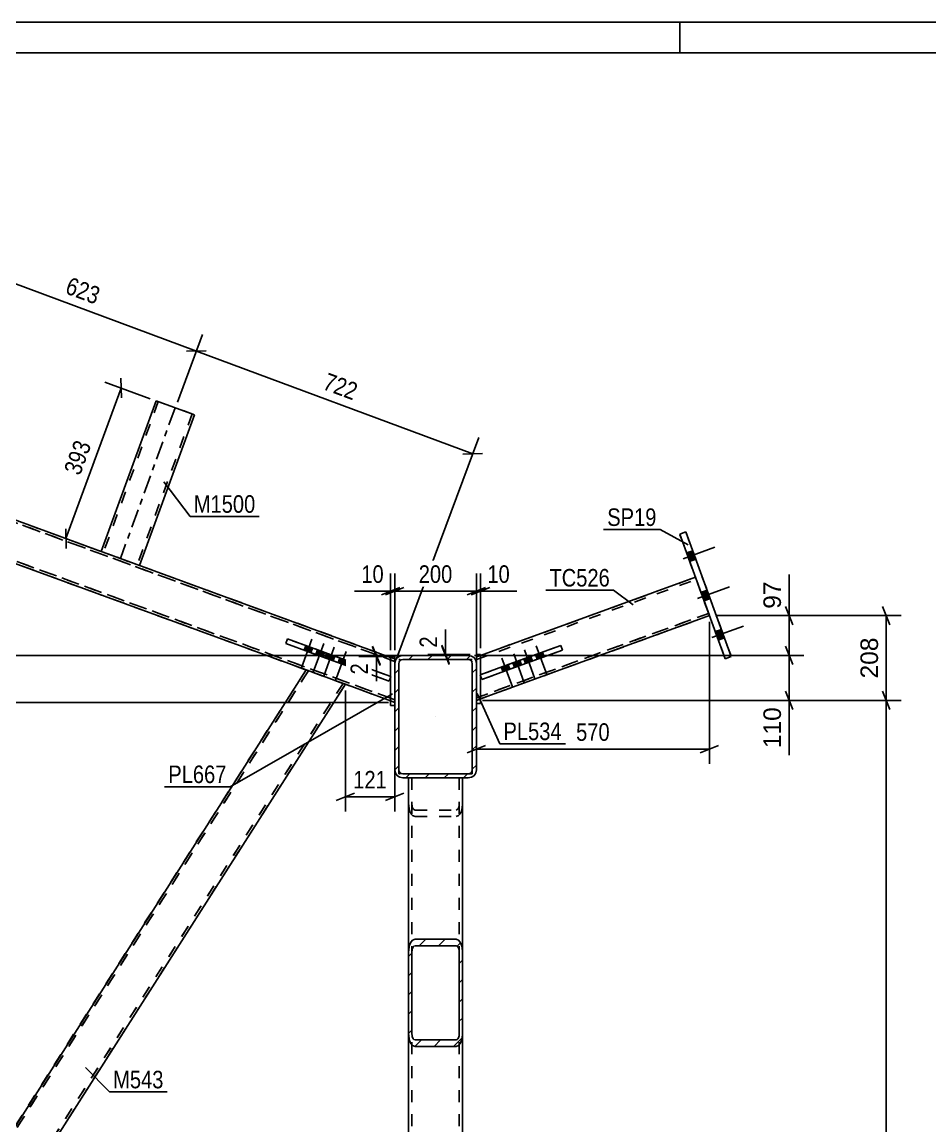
# Model space of a CAD drawing. Header units: millimetres. Extents: x -282 to 907, y -340 to 501.
# Drawn here: x 589.9 to 738.1, y 320.9 to 501.1 of the extents above; entities that cross this region are included whole.
import ezdxf

# ---------------------------------------------------------------- set-up
doc = ezdxf.new("R2010")
doc.units = ezdxf.units.MM
doc.linetypes.add('DXK_LINE_DOT2', pattern=[3.9198, 1.9599, -1.9599])
doc.linetypes.add('DXK_LINE_DOT3', pattern=[5.9187, 2.979, -0.9799, 0.9799, -0.9799])
doc.styles.add('Arial', font='ARIAL.TTF', dxfattribs={"height": 0.2})
doc.styles.add('Arial Narrow', font='ARIALN.TTF', dxfattribs={"height": 0.2})

# ---------------------------------------------------------------- blocks, each defined once
blk = doc.blocks.new('Unknown-284934793-1132')
at = {"color": 5, "linetype": 'Continuous'}
for p, q in [((907.31, 501.09), (-281.69, 501.09)), ((697.31, 496.09), (697.31, 501.09)), ((902.31, 496.09), (-276.69, 496.09))]:
    blk.add_line(p, q, dxfattribs=at)
blk = doc.blocks.new('Part-284934793-53654 - 53557')
at = {"color": 2, "linetype": 'Continuous'}
for p, q in [((650.76, 397.54), (650.09, 397.54)), ((650.09, 397.54), (650.09, 389.54)), ((650.76, 397.54), (650.76, 396.36)), ((650.09, 389.54), (650.76, 389.54))]:
    blk.add_line(p, q, dxfattribs=at)
at = {"color": 7, "linetype": 'DXK_LINE_DOT2'}
for p, q in [((650.76, 397.54), (650.09, 397.54)), ((650.76, 396.36), (650.76, 389.54)), ((650.09, 389.54), (650.76, 389.54))]:
    blk.add_line(p, q, dxfattribs=at)
blk = doc.blocks.new('Part-284934793-53560 - 53557')
at = {"color": 2, "linetype": 'Continuous'}
for p, q in [((524.46, 443.36), (525.04, 443.15)), ((528.18, 442), (533.86, 439.92)), ((547.24, 435.02), (563.83, 428.95)), ((530.56, 434.03), (531.57, 433.66)), ((544.95, 428.76), (636.29, 395.33)), ((566.98, 427.8), (602.86, 414.67)), ((606.63, 413.28), (650.09, 397.38)), ((642.7, 392.98), (650.09, 390.28))]:
    blk.add_line(p, q, dxfattribs=at)
at = {"color": 7, "linetype": 'DXK_LINE_DOT2'}
for p, q in [((524.46, 443.36), (530.56, 434.03)), ((530.56, 434.03), (524.46, 443.36)), ((524.46, 443.36), (650.76, 397.13)), ((524.46, 443.36), (524.46, 443.36)), ((524.82, 442.8), (650.76, 396.71)), ((650.76, 396.71), (524.82, 442.8)), ((524.82, 442.8), (524.82, 442.8)), ((525.04, 443.15), (528.18, 442)), ((533.86, 439.92), (547.24, 435.02)), ((530.19, 434.59), (650.76, 390.46)), ((650.76, 390.46), (530.19, 434.59)), ((530.19, 434.59), (530.19, 434.59)), ((650.76, 390.03), (530.56, 434.03)), ((530.56, 434.03), (530.56, 434.03)), ((531.57, 433.66), (544.95, 428.76)), ((563.83, 428.95), (566.98, 427.8)), ((602.86, 414.67), (606.63, 413.28)), ((650.09, 397.38), (650.76, 397.13)), ((650.76, 397.13), (650.76, 390.03)), ((636.29, 395.33), (637.06, 395.05)), ((637.06, 395.05), (642.7, 392.98)), ((650.09, 390.28), (650.76, 390.03))]:
    blk.add_line(p, q, dxfattribs=at)
blk = doc.blocks.new('Part-284934793-53570 - 53557')
at = {"color": 7, "linetype": 'DXK_LINE_DOT2'}
for p, q in [((653.02, 377.69), (653.02, 335.98)), ((661.82, 377.69), (653.02, 377.69)), ((661.82, 377.69), (653.02, 377.69)), ((653.56, 377.69), (653.56, 185.02)), ((661.29, 377.69), (661.29, 185.02)), ((661.82, 377.69), (661.82, 335.98))]:
    blk.add_line(p, q, dxfattribs=at)
at = {"color": 2, "linetype": 'Continuous'}
for p, q in [((653.02, 335.98), (653.02, 226.74)), ((661.82, 335.98), (661.82, 226.74))]:
    blk.add_line(p, q, dxfattribs=at)
blk = doc.blocks.new('Part-284934793-53564 - 53557')
at = {"color": 2, "linetype": 'Continuous'}
for p, q in [((530.14, 228.81), (636.29, 395.33)), ((636.29, 395.33), (636.29, 395.33)), ((636.29, 395.33), (636.35, 395.31)), ((636.35, 395.31), (636.52, 395.25)), ((636.52, 395.25), (637.06, 395.05)), ((641.93, 393.26), (637.06, 395.05)), ((532.09, 219.47), (642.7, 392.98)), ((641.93, 393.26), (642.7, 392.98)), ((642.7, 392.98), (642.7, 392.98)), ((530.14, 228.81), (530.14, 227.32)), ((530.14, 228.81), (530.14, 228.81)), ((530.14, 227.32), (530.14, 220.56)), ((532.09, 219.47), (530.43, 220.11)), ((532.09, 219.47), (532.09, 219.47))]:
    blk.add_line(p, q, dxfattribs=at)
at = {"color": 7, "linetype": 'DXK_LINE_DOT2'}
for p, q in [((636.29, 395.33), (530.14, 228.81)), ((530.14, 228.06), (636.67, 395.19)), ((636.67, 395.19), (530.14, 228.06)), ((642.7, 392.98), (636.29, 395.33)), ((636.67, 395.19), (636.67, 395.19)), ((636.7, 395.18), (636.67, 395.19)), ((636.77, 395.15), (636.7, 395.18)), ((637.06, 395.05), (636.77, 395.15)), ((642.32, 393.12), (531.71, 219.62)), ((531.71, 219.62), (642.32, 393.12)), ((532.09, 219.47), (642.7, 392.98)), ((642.29, 393.13), (642.32, 393.12)), ((642.32, 393.12), (642.32, 393.12)), ((530.14, 228.06), (530.14, 228.06)), ((530.66, 220.97), (530.14, 220.56)), ((530.14, 220.56), (530.66, 220.97)), ((530.14, 220.56), (530.14, 220.56)), ((530.14, 220.56), (530.14, 220.56)), ((530.99, 220.56), (530.43, 220.11)), ((530.99, 220.56), (530.43, 220.11)), ((530.43, 220.11), (532.09, 219.47)), ((530.99, 220.56), (530.66, 220.97)), ((530.66, 220.97), (530.99, 220.56)), ((531.71, 219.62), (531.71, 219.62))]:
    blk.add_line(p, q, dxfattribs=at)
blk = doc.blocks.new('Part-284934793-53567 - 53557')
at = {"linetype": 'Continuous'}
h = blk.add_hatch(dxfattribs=at)
h.set_pattern_fill('', scale=0.7, style=0, pattern_type=0)
h.set_pattern_definition([(45, (650.7558, 379.0263), (-1.57154, 1.57154), [])])
h.paths.add_polyline_path([(650.76, 396.36), (650.76, 379.03), (650.86, 378.52), (651.15, 378.08), (651.58, 377.79), (652.09, 377.69), (662.76, 377.69), (663.27, 377.79), (663.7, 378.08), (663.99, 378.52), (664.09, 379.03), (664.09, 396.36), (663.99, 396.87), (663.7, 397.3), (663.27, 397.59), (662.76, 397.69), (652.09, 397.69), (651.58, 397.59), (651.15, 397.3), (650.86, 396.87)])
h.paths.add_polyline_path([(651.62, 396.83), (651.83, 396.98), (652.09, 397.03), (662.76, 397.03), (663.01, 396.98), (663.23, 396.83), (663.37, 396.61), (663.42, 396.36), (663.42, 379.03), (663.37, 378.77), (663.23, 378.55), (663.01, 378.41), (662.76, 378.36), (652.09, 378.36), (651.83, 378.41), (651.62, 378.55), (651.47, 378.77), (651.42, 379.03), (651.42, 396.36), (651.47, 396.61)])
at = {"color": 7, "linetype": 'DXK_LINE_DOT2'}
for p, q in [((650.76, 396.36), (650.86, 396.87)), ((651.47, 396.61), (651.42, 396.36)), ((651.58, 397.59), (652.09, 397.69)), ((652.09, 397.03), (651.83, 396.98)), ((652.09, 397.69), (662.76, 397.69)), ((652.09, 397.03), (662.76, 397.03)), ((662.76, 397.69), (663.27, 397.59)), ((663.01, 396.98), (662.76, 397.03)), ((663.42, 396.36), (663.37, 396.61)), ((663.99, 396.87), (664.09, 396.36)), ((650.76, 396.36), (650.76, 379.03)), ((651.42, 379.03), (651.42, 396.36)), ((663.42, 379.03), (663.42, 396.36)), ((664.09, 396.36), (664.09, 379.03)), ((650.86, 378.52), (650.76, 379.03)), ((651.42, 379.03), (651.47, 378.77)), ((663.37, 378.77), (663.42, 379.03)), ((664.09, 379.03), (663.99, 378.52)), ((652.09, 377.69), (651.58, 377.79)), ((651.83, 378.41), (652.09, 378.36)), ((652.09, 378.36), (662.76, 378.36)), ((662.76, 377.69), (652.09, 377.69)), ((662.76, 378.36), (663.01, 378.41)), ((663.27, 377.79), (662.76, 377.69))]:
    blk.add_line(p, q, dxfattribs=at)
at = {"color": 2, "linetype": 'Continuous'}
for p, q in [((650.86, 396.87), (650.76, 396.36)), ((651.42, 396.36), (651.47, 396.61)), ((652.09, 397.69), (651.58, 397.59)), ((651.83, 396.98), (652.09, 397.03)), ((652.09, 397.69), (652.09, 397.69)), ((652.09, 397.69), (662.76, 397.69)), ((652.09, 397.03), (652.09, 397.03)), ((652.09, 397.03), (662.76, 397.03)), ((662.76, 397.69), (662.76, 397.69)), ((663.27, 397.59), (662.76, 397.69)), ((662.76, 397.03), (662.76, 397.03)), ((662.76, 397.03), (663.01, 396.98)), ((663.37, 396.61), (663.42, 396.36)), ((664.09, 396.36), (663.99, 396.87)), ((650.76, 396.36), (650.76, 396.36)), ((650.76, 379.03), (650.76, 396.36)), ((651.42, 396.36), (651.42, 396.36)), ((651.42, 379.03), (651.42, 396.36)), ((663.42, 396.36), (663.42, 396.36)), ((663.42, 379.03), (663.42, 396.36)), ((664.09, 396.36), (664.09, 396.36)), ((664.09, 379.03), (664.09, 396.36)), ((650.76, 379.03), (650.76, 379.03)), ((650.76, 379.03), (650.86, 378.52)), ((651.42, 379.03), (651.42, 379.03)), ((651.47, 378.77), (651.42, 379.03)), ((663.42, 379.03), (663.37, 378.77)), ((663.42, 379.03), (663.42, 379.03)), ((663.99, 378.52), (664.09, 379.03)), ((664.09, 379.03), (664.09, 379.03)), ((651.58, 377.79), (652.09, 377.69)), ((652.09, 378.36), (651.83, 378.41)), ((652.09, 378.36), (652.09, 378.36)), ((652.09, 378.36), (662.76, 378.36)), ((652.09, 377.69), (652.09, 377.69)), ((652.09, 377.69), (662.76, 377.69)), ((663.01, 378.41), (662.76, 378.36)), ((662.76, 378.36), (662.76, 378.36)), ((662.76, 377.69), (663.27, 377.79)), ((662.76, 377.69), (662.76, 377.69))]:
    blk.add_line(p, q, dxfattribs=at)
at = {"color": 7, "linetype": 'DXK_LINE_DOT3'}
blk.add_line((657.42, 387.69), (657.42, 387.69), dxfattribs=at)
at = {"color": 7, "linetype": 'DXK_LINE_DOT2'}
for centre, radius, start, end in [((652.09, 396.36), 1.33, 112.5, 157.5), ((652.09, 396.36), 0.667, 112.5, 157.5), ((662.76, 396.36), 0.667, 22.5, 67.5), ((662.76, 396.36), 1.33, 22.5, 67.5), ((652.09, 379.03), 1.33, 202.5, 247.5), ((652.09, 379.03), 0.667, 202.5, 247.5), ((662.76, 379.03), 0.667, 292.5, 337.5), ((662.76, 379.03), 1.33, 292.5, 337.5)]:
    blk.add_arc(centre, radius, start, end, dxfattribs=at)
at = {"color": 2, "linetype": 'Continuous'}
for centre, radius, start, end in [((652.09, 396.36), 1.33, 112.5, 157.5), ((652.09, 396.36), 0.667, 112.5, 157.5), ((662.76, 396.36), 0.667, 22.5, 67.5), ((662.76, 396.36), 1.33, 22.5, 67.5), ((652.09, 379.03), 1.33, 202.5, 247.5), ((652.09, 379.03), 0.667, 202.5, 247.5), ((662.76, 379.03), 0.667, 292.5, 337.5), ((662.76, 379.03), 1.33, 292.5, 337.5)]:
    blk.add_arc(centre, radius, start, end, dxfattribs=at)
blk = doc.blocks.new('Part-284934793-53571 - 53557')
at = {"linetype": 'Continuous'}
h = blk.add_hatch(dxfattribs=at)
h.set_pattern_fill('', scale=0.7, style=0, pattern_type=0)
h.set_pattern_definition([(45, (653.0225, 335.979), (-1.57154, 1.57154), [])])
h.paths.add_polyline_path([(653.02, 349.24), (653.02, 335.98), (653.1, 335.17), (653.33, 334.48), (653.68, 334.02), (654.09, 333.86), (660.76, 333.86), (661.16, 334.02), (661.51, 334.48), (661.74, 335.17), (661.82, 335.98), (661.82, 349.24), (661.74, 350.05), (661.51, 350.74), (661.16, 351.2), (660.76, 351.36), (654.09, 351.36), (653.68, 351.2), (653.33, 350.74), (653.1, 350.05)])
h.paths.add_polyline_path([(653.71, 349.99), (653.89, 350.22), (654.09, 350.3), (660.76, 350.3), (660.96, 350.22), (661.13, 349.99), (661.25, 349.65), (661.29, 349.24), (661.29, 335.98), (661.25, 335.57), (661.13, 335.23), (660.96, 335), (660.76, 334.92), (654.09, 334.92), (653.89, 335), (653.71, 335.23), (653.6, 335.57), (653.56, 335.98), (653.56, 349.24), (653.6, 349.65)])
at = {"color": 2, "linetype": 'Continuous'}
for p, q in [((653.02, 377.69), (653.02, 349.24)), ((661.82, 377.69), (661.82, 349.24)), ((653.1, 350.05), (653.02, 349.24)), ((653.56, 349.24), (653.6, 349.65)), ((654.09, 351.36), (653.68, 351.2)), ((653.89, 350.22), (654.09, 350.3)), ((654.09, 351.36), (660.76, 351.36)), ((654.09, 350.3), (660.76, 350.3)), ((661.16, 351.2), (660.76, 351.36)), ((660.76, 350.3), (660.96, 350.22)), ((661.25, 349.65), (661.29, 349.24)), ((661.82, 349.24), (661.74, 350.05)), ((653.02, 335.98), (653.02, 349.24)), ((653.56, 335.98), (653.56, 349.24)), ((661.29, 335.98), (661.29, 349.24)), ((661.82, 335.98), (661.82, 349.24)), ((653.02, 335.98), (653.1, 335.17)), ((653.6, 335.57), (653.56, 335.98)), ((661.29, 335.98), (661.25, 335.57)), ((661.74, 335.17), (661.82, 335.98)), ((653.68, 334.02), (654.09, 333.86)), ((654.09, 334.92), (653.89, 335)), ((654.09, 334.92), (660.76, 334.92)), ((654.09, 333.86), (660.76, 333.86)), ((660.96, 335), (660.76, 334.92)), ((660.76, 333.86), (661.16, 334.02))]:
    blk.add_line(p, q, dxfattribs=at)
at = {"color": 7, "linetype": 'DXK_LINE_DOT2'}
for p, q in [((653.02, 377.69), (661.82, 377.69)), ((653.02, 377.69), (653.56, 377.69)), ((653.56, 377.69), (653.56, 335.98)), ((661.29, 377.69), (661.29, 335.98)), ((661.82, 377.69), (661.29, 377.69)), ((661.82, 377.69), (661.82, 377.69)), ((653.1, 372.68), (653.02, 373.5)), ((653.56, 373.5), (653.6, 373.09)), ((661.25, 373.09), (661.29, 373.5)), ((661.82, 373.5), (661.74, 372.68)), ((654.09, 371.37), (653.68, 371.54)), ((653.89, 372.52), (654.09, 372.43)), ((654.09, 372.43), (660.76, 372.43)), ((654.09, 371.37), (660.76, 371.37)), ((660.76, 372.43), (660.96, 372.52)), ((661.16, 371.54), (660.76, 371.37)), ((653.02, 349.24), (653.02, 335.98)), ((661.82, 349.24), (661.82, 335.98))]:
    blk.add_line(p, q, dxfattribs=at)
for centre, radius, start, end in [((654.6, 373.24), 1.02, 188.2995, 225.0769), ((660.24, 373.24), 1.02, 314.9231, 351.7005), ((655.12, 372.98), 2.04, 188.2995, 225.0769), ((659.73, 372.98), 2.04, 314.9231, 351.7005)]:
    blk.add_arc(centre, radius, start, end, dxfattribs=at)
at = {"color": 2, "linetype": 'Continuous'}
for centre, radius, start, end in [((655.12, 349.76), 2.04, 134.9226, 171.7003), ((654.6, 349.5), 1.02, 134.9226, 171.7003), ((660.24, 349.5), 1.02, 8.2997, 45.0774), ((659.73, 349.76), 2.04, 8.2997, 45.0774), ((654.6, 335.72), 1.02, 188.2997, 225.0774), ((660.24, 335.72), 1.02, 314.9226, 351.7003), ((655.12, 335.46), 2.04, 188.2997, 225.0774), ((659.73, 335.46), 2.04, 314.9226, 351.7003)]:
    blk.add_arc(centre, radius, start, end, dxfattribs=at)
blk = doc.blocks.new('Part-284934793-53589 - 53557')
at = {"color": 7, "linetype": 'DXK_LINE_DOT2'}
for p, q in [((664.09, 397.44), (699.84, 410.45)), ((664.09, 397.01), (699.97, 410.08)), ((664.09, 397.01), (699.97, 410.08)), ((699.84, 410.45), (702.12, 404.19)), ((702.12, 404.19), (699.84, 410.45)), ((699.84, 410.45), (699.84, 410.45)), ((699.97, 410.08), (699.97, 410.08)), ((664.09, 390.77), (701.98, 404.56)), ((701.98, 404.56), (664.09, 390.77)), ((664.09, 390.35), (702.12, 404.19)), ((701.98, 404.56), (701.98, 404.56)), ((702.12, 404.19), (702.12, 404.19)), ((664.76, 397.68), (664.09, 397.44)), ((664.09, 397.44), (664.09, 390.35)), ((664.76, 390.59), (664.09, 390.35))]:
    blk.add_line(p, q, dxfattribs=at)
at = {"color": 2, "linetype": 'Continuous'}
for p, q in [((699.84, 410.45), (664.76, 397.68)), ((702.12, 404.19), (664.76, 390.59))]:
    blk.add_line(p, q, dxfattribs=at)
blk = doc.blocks.new('Part-284934793-53591 - 53557')
at = {"color": 2, "linetype": 'Continuous'}
for p, q in [((698.27, 417.86), (697.27, 417.5)), ((697.27, 417.5), (704.68, 397.14)), ((697.27, 417.5), (697.27, 417.5)), ((705.68, 397.5), (698.27, 417.86)), ((698.27, 417.86), (698.27, 417.86)), ((704.68, 397.14), (705.68, 397.5)), ((704.68, 397.14), (704.68, 397.14)), ((705.68, 397.5), (705.68, 397.5))]:
    blk.add_line(p, q, dxfattribs=at)
at = {"color": 7, "linetype": 'DXK_LINE_DOT2'}
for p, q in [((697.27, 417.5), (698.27, 417.86)), ((704.68, 397.14), (697.27, 417.5)), ((698.27, 417.86), (705.68, 397.5)), ((705.68, 397.5), (704.68, 397.14))]:
    blk.add_line(p, q, dxfattribs=at)
blk = doc.blocks.new('Part-284934793-53658 - 53557')
at = {"color": 7, "linetype": 'DXK_LINE_DOT2'}
for p, q in [((651.42, 378.36), (651.42, 397.03)), ((663.42, 397.03), (651.42, 397.03)), ((663.42, 378.36), (663.42, 397.03)), ((663.42, 378.36), (651.42, 378.36))]:
    blk.add_line(p, q, dxfattribs=at)
blk = doc.blocks.new('Part-284934793-53614 - 53557')
at = {"color": 2, "linetype": 'Continuous'}
for p, q in [((664.09, 397.85), (664.09, 397.85)), ((664.09, 397.85), (664.09, 396.36)), ((664.76, 397.85), (664.09, 397.85)), ((664.76, 397.85), (664.76, 397.85)), ((664.76, 389.85), (664.76, 397.85)), ((664.76, 389.85), (664.09, 389.85)), ((664.76, 389.85), (664.76, 389.85))]:
    blk.add_line(p, q, dxfattribs=at)
at = {"color": 7, "linetype": 'DXK_LINE_DOT2'}
for p, q in [((664.09, 397.85), (664.76, 397.85)), ((664.09, 396.36), (664.09, 389.85)), ((664.09, 389.85), (664.76, 389.85))]:
    blk.add_line(p, q, dxfattribs=at)
blk = doc.blocks.new('Part-284934793-53620 - 53557')
at = {"color": 2, "linetype": 'Continuous'}
for p, q in [((602.86, 414.67), (611.81, 439.26)), ((611.81, 439.26), (611.81, 439.26)), ((611.81, 439.26), (618.07, 436.98)), ((618.07, 436.98), (609.12, 412.38)), ((618.07, 436.98), (618.07, 436.98)), ((602.86, 414.66), (603.61, 414.38)), ((603.61, 414.38), (609.12, 412.38))]:
    blk.add_line(p, q, dxfattribs=at)
at = {"color": 7, "linetype": 'DXK_LINE_DOT2'}
for p, q in [((612.18, 439.12), (603.23, 414.52)), ((618.07, 436.98), (611.81, 439.26)), ((611.81, 439.26), (611.81, 439.26)), ((612.18, 439.12), (612.18, 439.12)), ((617.7, 437.11), (608.74, 412.51)), ((617.67, 437.12), (617.7, 437.11)), ((617.7, 437.11), (617.7, 437.11)), ((618.07, 436.98), (618.07, 436.98)), ((602.86, 414.67), (602.86, 414.66)), ((602.86, 414.66), (602.86, 414.66)), ((602.86, 414.66), (609.12, 412.38)), ((602.86, 414.66), (602.86, 414.66)), ((603.23, 414.52), (603.26, 414.51)), ((603.26, 414.51), (603.32, 414.49)), ((603.32, 414.49), (603.34, 414.48)), ((603.34, 414.48), (603.46, 414.44))]:
    blk.add_line(p, q, dxfattribs=at)
at = {"color": 7, "linetype": 'DXK_LINE_DOT3'}
blk.add_line((614.94, 438.12), (605.99, 413.52), dxfattribs=at)
blk = doc.blocks.new('Part-284934793-53665 - 53557')
at = {"color": 2, "linetype": 'Continuous'}
for p, q in [((670.05, 396.47), (677.87, 399.32)), ((678.14, 398.57), (670.32, 395.72)), ((677.87, 399.32), (678.14, 398.57)), ((664.72, 394.53), (670.05, 396.47)), ((670.05, 396.47), (670.32, 395.72)), ((670.32, 395.72), (665, 393.78)), ((664.72, 394.53), (664.72, 394.53)), ((664.72, 394.53), (665, 393.78)), ((665, 393.78), (665, 393.78))]:
    blk.add_line(p, q, dxfattribs=at)
at = {"color": 7, "linetype": 'DXK_LINE_DOT2'}
for p, q in [((677.87, 399.32), (670.05, 396.47)), ((678.14, 398.57), (670.32, 395.72)), ((670.05, 396.47), (664.72, 394.53)), ((670.49, 395.78), (670.22, 396.53)), ((670.32, 395.72), (665, 393.78)), ((664.72, 394.53), (665, 393.78))]:
    blk.add_line(p, q, dxfattribs=at)
blk = doc.blocks.new('Part-284934793-53681 - 53557')
at = {"color": 2, "linetype": 'Continuous'}
for p, q in [((633.24, 400.4), (632.97, 399.65)), ((633.24, 400.4), (640.98, 397.57)), ((640.71, 396.82), (632.97, 399.65)), ((640.98, 397.57), (640.71, 396.82)), ((640.71, 396.82), (649.85, 393.48)), ((640.98, 397.57), (650.12, 394.23)), ((650.12, 394.23), (649.85, 393.48)), ((649.85, 393.48), (649.85, 393.48)), ((650.12, 394.23), (650.12, 394.23))]:
    blk.add_line(p, q, dxfattribs=at)
at = {"color": 7, "linetype": 'DXK_LINE_DOT2'}
for p, q in [((639.62, 398.07), (633.24, 400.4)), ((632.97, 399.65), (639.35, 397.32)), ((639.62, 398.07), (639.35, 397.32)), ((639.35, 397.32), (649.85, 393.48)), ((650.12, 394.23), (639.62, 398.07)), ((650.12, 394.23), (649.85, 393.48))]:
    blk.add_line(p, q, dxfattribs=at)
blk = doc.blocks.new('Bolt-284934793-53686 - 53557')
at = {"linetype": 'Continuous'}
for points in [[(698.39, 414.43), (698.89, 413.05), (699.89, 413.42), (699.39, 414.79)], [(698.39, 414.43), (698.89, 413.05), (699.89, 413.42), (699.39, 414.79)], [(698.39, 414.43), (698.89, 413.05), (699.89, 413.42), (699.39, 414.79)], [(700.74, 407.98), (701.24, 406.6), (702.24, 406.96), (701.74, 408.34)], [(700.74, 407.98), (701.24, 406.6), (702.24, 406.96), (701.74, 408.34)], [(703.06, 401.59), (703.56, 400.21), (704.57, 400.57), (704.07, 401.95)], [(703.06, 401.59), (703.56, 400.21), (704.57, 400.57), (704.07, 401.95)], [(703.06, 401.59), (703.56, 400.21), (704.57, 400.57), (704.07, 401.95)]]:
    blk.add_hatch(color=1, dxfattribs=at).paths.add_polyline_path(points)
at = {"color": 1, "linetype": 'Continuous'}
for p, q in [((697.83, 413.44), (703.02, 415.34)), ((697.83, 413.44), (703.02, 415.34)), ((697.83, 413.44), (703.02, 415.34)), ((698.39, 414.43), (699.39, 414.79)), ((698.39, 414.43), (699.39, 414.79)), ((698.39, 414.43), (699.39, 414.79)), ((698.89, 413.05), (699.89, 413.42)), ((698.89, 413.05), (699.89, 413.42)), ((698.89, 413.05), (699.89, 413.42)), ((700.17, 406.99), (705.37, 408.88)), ((700.17, 406.99), (705.37, 408.88)), ((700.74, 407.98), (701.74, 408.34)), ((700.74, 407.98), (701.74, 408.34)), ((701.24, 406.6), (702.24, 406.96)), ((701.24, 406.6), (702.24, 406.96)), ((702.5, 400.6), (707.7, 402.49)), ((702.5, 400.6), (707.7, 402.49)), ((702.5, 400.6), (707.7, 402.49)), ((703.06, 401.59), (704.07, 401.95)), ((703.06, 401.59), (704.07, 401.95)), ((703.06, 401.59), (704.07, 401.95)), ((703.56, 400.21), (704.57, 400.57)), ((703.56, 400.21), (704.57, 400.57)), ((703.56, 400.21), (704.57, 400.57))]:
    blk.add_line(p, q, dxfattribs=at)
blk = doc.blocks.new('Bolt-284934793-53694 - 53557')
at = {"linetype": 'Continuous'}
for points in [[(671.2, 396.89), (670.07, 396.48), (670.34, 395.73), (671.47, 396.14)], [(672.96, 397.53), (671.83, 397.12), (672.11, 396.37), (673.23, 396.78)], [(674.88, 398.23), (673.75, 397.82), (674.02, 397.07), (675.15, 397.48)], [(669.28, 396.19), (668.15, 395.78), (668.43, 395.03), (669.55, 395.44)]]:
    blk.add_hatch(color=1, dxfattribs=at).paths.add_polyline_path(points)
at = {"color": 1, "linetype": 'Continuous'}
for p, q in [((671.94, 398.58), (673.65, 393.88)), ((673.86, 399.28), (675.57, 394.58)), ((668.26, 397.24), (669.97, 392.54)), ((670.07, 396.48), (670.34, 395.73)), ((670.18, 397.94), (671.89, 393.24)), ((671.2, 396.89), (671.47, 396.14)), ((671.83, 397.12), (672.11, 396.37)), ((672.96, 397.53), (673.23, 396.78)), ((673.75, 397.82), (674.02, 397.07)), ((674.88, 398.23), (675.15, 397.48)), ((668.15, 395.78), (668.43, 395.03)), ((669.28, 396.19), (669.55, 395.44))]:
    blk.add_line(p, q, dxfattribs=at)
blk = doc.blocks.new('Bolt-284934793-53710 - 53557')
at = {"linetype": 'Continuous'}
for points in [[(637.36, 398.9), (636.23, 399.31), (635.96, 398.56), (637.09, 398.14)], [(639.3, 398.19), (638.17, 398.6), (637.89, 397.85), (639.02, 397.44)], [(641, 397.57), (639.88, 397.98), (639.6, 397.23), (640.73, 396.81)], [(642.94, 396.86), (641.81, 397.27), (641.54, 396.52), (642.66, 396.11)]]:
    blk.add_hatch(color=1, dxfattribs=at).paths.add_polyline_path(points)
at = {"color": 1, "linetype": 'Continuous'}
for p, q in [((637.25, 400.35), (635.54, 395.66)), ((636.23, 399.31), (635.96, 398.56)), ((637.36, 398.9), (637.09, 398.14)), ((639.19, 399.65), (637.47, 394.95)), ((638.17, 398.6), (637.89, 397.85)), ((640.9, 399.02), (639.18, 394.33)), ((642.83, 398.32), (641.12, 393.62)), ((639.3, 398.19), (639.02, 397.44)), ((639.88, 397.98), (639.6, 397.23)), ((641, 397.57), (640.73, 396.81)), ((641.81, 397.27), (641.54, 396.52)), ((642.94, 396.86), (642.66, 396.11))]:
    blk.add_line(p, q, dxfattribs=at)
blk = doc.blocks.new('StraightDimension-284934793-61465 - 53557')
at = {"color": 7, "linetype": 'Continuous'}
for p, q in [((575.7, 451.79), (580.45, 464.55)), ((581.07, 461.92), (577.84, 461.84)), ((579.45, 461.88), (618.39, 447.39)), ((615.29, 439.05), (619.39, 450.06)), ((616.78, 447.35), (620.01, 447.43))]:
    blk.add_line(p, q, dxfattribs=at)
at = {"color": 0}
blk.add_wipeout([(602.32, 454.17), (603.78, 458.11), (597.52, 460.44), (596.05, 456.5)], dxfattribs=at)
at = {"color": 3, "style": 'Arial Narrow'}
blk.add_text('623', height=2.863, rotation=-20.4145, dxfattribs=at).set_placement((596.82, 456.86))
blk = doc.blocks.new('StraightDimension-284934793-59490 - 53557')
at = {"color": 7, "linetype": 'Continuous'}
for p, q in [((516.9, 432.53), (515.7, 435.53)), ((529.56, 434.03), (513.45, 434.03)), ((516.3, 397.69), (516.3, 434.03)), ((515.7, 399.19), (516.9, 396.19)), ((653.69, 397.69), (513.45, 397.69))]:
    blk.add_line(p, q, dxfattribs=at)
at = {"color": 0}
blk.add_wipeout([(515.55, 419.8), (511.35, 419.8), (511.35, 411.93), (515.55, 411.93)], dxfattribs=at)
at = {"color": 3, "style": 'Arial'}
blk.add_text('545', height=2.865, rotation=90.0002, dxfattribs=at).set_placement((514.95, 412.53))
blk = doc.blocks.new('StraightDimension-284934793-61464 - 53557')
at = {"color": 7, "linetype": 'Continuous'}
for p, q in [((615.29, 439.05), (619.39, 450.06)), ((620.01, 447.43), (616.78, 447.35)), ((618.39, 447.39), (663.5, 430.6)), ((651.1, 397.3), (664.49, 433.27)), ((661.88, 430.56), (665.11, 430.64))]:
    blk.add_line(p, q, dxfattribs=at)
at = {"color": 0}
blk.add_wipeout([(644.34, 438.53), (645.8, 442.47), (639.54, 444.8), (638.08, 440.87)], dxfattribs=at)
at = {"color": 3, "style": 'Arial Narrow'}
blk.add_text('722', height=2.863, rotation=-20.4145, dxfattribs=at).set_placement((638.85, 441.22))
blk = doc.blocks.new('StraightDimension-284934793-59428 - 53557')
at = {"color": 7, "linetype": 'Continuous'}
for p, q in [((731.58, 402.69), (730.38, 405.69)), ((703.12, 404.19), (733.38, 404.19)), ((730.98, 390.35), (730.98, 404.19)), ((730.38, 391.85), (731.58, 388.85)), ((665.09, 390.35), (733.38, 390.35))]:
    blk.add_line(p, q, dxfattribs=at)
at = {"color": 0}
blk.add_wipeout([(730.23, 401.2), (726.03, 401.2), (726.03, 393.33), (730.23, 393.33)], dxfattribs=at)
at = {"color": 3, "style": 'Arial'}
blk.add_text('208', height=2.865, rotation=90.0002, dxfattribs=at).set_placement((729.63, 393.93))
blk = doc.blocks.new('StraightDimension-284934793-59429 - 53557')
at = {"color": 7, "linetype": 'Continuous'}
for p, q in [((731.58, 388.85), (730.38, 391.85)), ((665.09, 390.35), (733.38, 390.35)), ((730.98, 173.71), (730.98, 390.35))]:
    blk.add_line(p, q, dxfattribs=at)
blk = doc.blocks.new('StraightDimension-284934793-59469 - 53557')
at = {"color": 7, "linetype": 'Continuous'}
for p, q in [((714.54, 405.69), (715.74, 402.69)), ((703.12, 404.19), (717.54, 404.19)), ((715.14, 397.69), (715.14, 404.19)), ((715.74, 396.19), (714.54, 399.19)), ((663.76, 397.69), (717.54, 397.69))]:
    blk.add_line(p, q, dxfattribs=at)
at = {"color": 0}
blk.add_wipeout([(714.39, 410.36), (710.19, 410.36), (710.19, 404.71), (714.39, 404.71)], dxfattribs=at)
at = {"color": 7, "linetype": 'Continuous'}
blk.add_line((715.14, 404.19), (715.14, 410.88), dxfattribs=at)
blk.add_line((715.14, 404.19), (715.14, 410.88), dxfattribs=at)
at = {"color": 3, "style": 'Arial'}
blk.add_text('97', height=2.865, rotation=90.0002, dxfattribs=at).set_placement((713.79, 405.31))
blk = doc.blocks.new('StraightDimension-284934793-59470 - 53557')
at = {"color": 7, "linetype": 'Continuous'}
for p, q in [((714.54, 399.19), (715.74, 396.19)), ((663.76, 397.69), (717.54, 397.69)), ((715.14, 390.35), (715.14, 397.69)), ((715.74, 388.85), (714.54, 391.85)), ((665.09, 390.35), (717.54, 390.35))]:
    blk.add_line(p, q, dxfattribs=at)
at = {"color": 0}
blk.add_wipeout([(714.39, 389.82), (710.19, 389.82), (710.19, 381.95), (714.39, 381.95)], dxfattribs=at)
at = {"color": 7, "linetype": 'Continuous'}
blk.add_line((715.14, 390.35), (715.14, 381.42), dxfattribs=at)
blk.add_line((715.14, 390.35), (715.14, 381.42), dxfattribs=at)
at = {"color": 3, "style": 'Arial'}
blk.add_text('110', height=2.865, rotation=90.0002, dxfattribs=at).set_placement((713.79, 382.55))
blk = doc.blocks.new('StraightDimension-284934793-59491 - 53557')
at = {"color": 7, "linetype": 'Continuous'}
for p, q in [((515.7, 399.19), (516.9, 396.19)), ((653.69, 397.69), (513.45, 397.69)), ((516.3, 390.03), (516.3, 397.69)), ((516.9, 388.53), (515.7, 391.53)), ((649.76, 390.03), (513.45, 390.03))]:
    blk.add_line(p, q, dxfattribs=at)
at = {"color": 0}
blk.add_wipeout([(515.55, 389.51), (511.35, 389.51), (511.35, 381.64), (515.55, 381.64)], dxfattribs=at)
at = {"color": 7, "linetype": 'Continuous'}
blk.add_line((516.3, 390.03), (516.3, 381.11), dxfattribs=at)
blk.add_line((516.3, 390.03), (516.3, 381.11), dxfattribs=at)
at = {"color": 3, "style": 'Arial'}
blk.add_text('115', height=2.865, rotation=90.0002, dxfattribs=at).set_placement((514.95, 382.24))
blk = doc.blocks.new('StraightDimension-284934793-61826 - 53557')
at = {"color": 7, "linetype": 'Continuous'}
for p, q in [((664.09, 397.27), (664.09, 411.04)), ((664.76, 398.85), (664.76, 411.04)), ((662.59, 407.59), (665.59, 408.79)), ((666.26, 408.79), (663.26, 407.59)), ((664.09, 408.19), (664.76, 408.19))]:
    blk.add_line(p, q, dxfattribs=at)
at = {"color": 0}
blk.add_wipeout([(670.14, 408.94), (670.14, 413.14), (665.28, 413.14), (665.28, 408.94)], dxfattribs=at)
at = {"color": 7, "linetype": 'Continuous'}
blk.add_line((664.76, 408.19), (670.66, 408.19), dxfattribs=at)
blk.add_line((664.76, 408.19), (670.66, 408.19), dxfattribs=at)
at = {"color": 3, "style": 'Arial Narrow'}
blk.add_text('10', height=2.863, dxfattribs=at).set_placement((665.88, 409.54))
blk = doc.blocks.new('StraightDimension-284934793-61188 - 53557')
at = {"color": 7, "linetype": 'Continuous'}
for p, q in [((496, 432.53), (494.8, 435.53)), ((529.56, 434.03), (485.21, 434.03)), ((495.4, 390.03), (495.4, 434.03)), ((494.8, 391.53), (496, 388.53)), ((649.76, 390.03), (485.21, 390.03))]:
    blk.add_line(p, q, dxfattribs=at)
at = {"color": 0, "linetype": 'Continuous'}
blk.add_wipeout([(494.7, 434.63), (494.7, 438.83), (484.61, 438.83), (484.61, 434.63)], dxfattribs=at)
at = {"color": 0}
blk.add_wipeout([(494.65, 415.97), (490.45, 415.97), (490.45, 408.1), (494.65, 408.1)], dxfattribs=at)
at = {"color": 3, "linetype": 'Continuous', "style": 'Arial'}
blk.add_text('4035', height=2.865, dxfattribs=at).set_placement((485.21, 435.23))
at = {"color": 3, "style": 'Arial'}
blk.add_text('660', height=2.865, rotation=90.0002, dxfattribs=at).set_placement((494.05, 408.7))
blk = doc.blocks.new('StraightDimension-284934793-61189 - 53557')
at = {"color": 7, "linetype": 'Continuous'}
blk.add_line((649.76, 390.03), (485.21, 390.03), dxfattribs=at)
blk = doc.blocks.new('StraightDimension-284934793-61664 - 53557')
at = {"color": 7, "linetype": 'Continuous'}
for p, q in [((610.87, 439.6), (603.43, 442.32)), ((606.16, 439.73), (606.06, 442.96)), ((597.11, 416.77), (606.11, 441.34)), ((597.07, 418.38), (597.16, 415.15)), ((601.92, 415.01), (594.44, 417.75))]:
    blk.add_line(p, q, dxfattribs=at)
at = {"color": 0}
blk.add_wipeout([(602.06, 432.45), (598.11, 433.9), (595.81, 427.62), (599.76, 426.17)], dxfattribs=at)
at = {"color": 3, "style": 'Arial Narrow'}
blk.add_text('393', height=2.863, rotation=69.8951, dxfattribs=at).set_placement((599.4, 426.94))
blk = doc.blocks.new('StraightDimension-284934793-61765 - 53557')
at = {"color": 7, "linetype": 'Continuous'}
for p, q in [((658.43, 399.35), (659.63, 396.35)), ((659.63, 396.19), (658.43, 399.19)), ((663.09, 397.85), (656.18, 397.85)), ((661.76, 397.69), (656.18, 397.69)), ((659.03, 397.69), (659.03, 397.85))]:
    blk.add_line(p, q, dxfattribs=at)
at = {"color": 0}
blk.add_wipeout([(658.28, 401.4), (654.08, 401.4), (654.08, 398.37), (658.28, 398.37)], dxfattribs=at)
at = {"color": 7, "linetype": 'Continuous'}
blk.add_line((659.03, 397.85), (659.03, 401.92), dxfattribs=at)
blk.add_line((659.03, 397.85), (659.03, 401.92), dxfattribs=at)
at = {"color": 3, "style": 'Arial Narrow'}
blk.add_text('2', height=2.86, rotation=90.0002, dxfattribs=at).set_placement((657.68, 398.97))
blk = doc.blocks.new('StraightDimension-284934793-61827 - 53557')
at = {"color": 7, "linetype": 'Continuous'}
for p, q in [((650.76, 398.54), (650.76, 411.04)), ((664.09, 397.27), (664.09, 411.04)), ((652.26, 408.79), (649.26, 407.59)), ((650.76, 408.19), (664.09, 408.19)), ((662.59, 407.59), (665.59, 408.79))]:
    blk.add_line(p, q, dxfattribs=at)
at = {"color": 0}
blk.add_wipeout([(660.76, 408.94), (660.76, 413.14), (654.08, 413.14), (654.08, 408.94)], dxfattribs=at)
at = {"color": 3, "style": 'Arial Narrow'}
blk.add_text('200', height=2.863, dxfattribs=at).set_placement((654.68, 409.54))
blk = doc.blocks.new('StraightDimension-284934793-61828 - 53557')
at = {"color": 7, "linetype": 'Continuous'}
for p, q in [((650.09, 398.54), (650.09, 411.04)), ((650.76, 398.54), (650.76, 411.04)), ((648.59, 407.59), (651.59, 408.79)), ((652.26, 408.79), (649.26, 407.59)), ((650.09, 408.19), (650.76, 408.19))]:
    blk.add_line(p, q, dxfattribs=at)
at = {"color": 0}
blk.add_wipeout([(649.56, 408.94), (649.56, 413.14), (644.71, 413.14), (644.71, 408.94)], dxfattribs=at)
at = {"color": 7, "linetype": 'Continuous'}
blk.add_line((650.09, 408.19), (644.18, 408.19), dxfattribs=at)
blk.add_line((650.09, 408.19), (644.18, 408.19), dxfattribs=at)
at = {"color": 3, "style": 'Arial Narrow'}
blk.add_text('10', height=2.863, dxfattribs=at).set_placement((645.31, 409.54))
blk = doc.blocks.new('StraightDimension-284934793-61872 - 53557')
at = {"color": 7, "linetype": 'Continuous'}
for p, q in [((647.16, 399.19), (648.36, 396.19)), ((648.36, 396.04), (647.16, 399.04)), ((651.09, 397.69), (644.91, 397.69)), ((649.76, 397.54), (644.91, 397.54)), ((647.76, 397.54), (647.76, 397.69))]:
    blk.add_line(p, q, dxfattribs=at)
at = {"color": 0}
blk.add_wipeout([(647.01, 397.02), (642.81, 397.02), (642.81, 393.99), (647.01, 393.99)], dxfattribs=at)
at = {"color": 7, "linetype": 'Continuous'}
blk.add_line((647.76, 397.54), (647.76, 393.47), dxfattribs=at)
blk.add_line((647.76, 397.54), (647.76, 393.47), dxfattribs=at)
at = {"color": 3, "style": 'Arial Narrow'}
blk.add_text('2', height=2.86, rotation=90.0002, dxfattribs=at).set_placement((646.41, 394.59))
blk = doc.blocks.new('StraightDimension-284934793-61885 - 53557')
at = {"color": 7, "linetype": 'Continuous'}
for p, q in [((702.12, 403.19), (702.12, 380)), ((664.09, 389.35), (664.09, 380)), ((665.59, 383), (662.59, 381.8)), ((664.09, 382.4), (702.12, 382.4)), ((700.62, 381.8), (703.62, 383))]:
    blk.add_line(p, q, dxfattribs=at)
at = {"color": 0}
blk.add_wipeout([(686.45, 383.15), (686.45, 387.35), (679.76, 387.35), (679.76, 383.15)], dxfattribs=at)
at = {"color": 3, "style": 'Arial Narrow'}
blk.add_text('570', height=2.863, dxfattribs=at).set_placement((680.36, 383.75))
blk = doc.blocks.new('StraightDimension-284934793-61896 - 53557')
at = {"color": 7, "linetype": 'Continuous'}
for p, q in [((642.7, 391.98), (642.7, 372.22)), ((650.76, 389.03), (650.76, 372.22)), ((641.2, 374.02), (644.2, 375.22)), ((652.26, 375.22), (649.26, 374.02)), ((642.7, 374.62), (650.76, 374.62))]:
    blk.add_line(p, q, dxfattribs=at)
at = {"color": 0}
blk.add_wipeout([(650.07, 375.37), (650.07, 379.57), (643.39, 379.57), (643.39, 375.37)], dxfattribs=at)
at = {"color": 3, "style": 'Arial Narrow'}
blk.add_text('121', height=2.863, dxfattribs=at).set_placement((643.99, 375.97))
blk = doc.blocks.new('Mark-284934793-65325 - 53557')
at = {"color": 0}
blk.add_wipeout([(628.02, 420.98), (628.02, 423.98), (617.97, 423.98), (617.97, 420.98)], dxfattribs=at)
blk.add_wipeout([(628.02, 420.98), (628.02, 423.98), (617.97, 423.98), (617.97, 420.98)], dxfattribs=at)
at = {"color": 30, "linetype": 'Continuous'}
for p, q in [((613.07, 426.05), (617.37, 420.38)), ((617.37, 420.38), (628.62, 420.38))]:
    blk.add_line(p, q, dxfattribs=at)
at = {"color": 3, "style": 'Arial Narrow'}
blk.add_text('M1500', height=2.863, dxfattribs=at).set_placement((617.97, 420.98))
blk = doc.blocks.new('Mark-284934793-61341 - 53557')
at = {"color": 0}
blk.add_wipeout([(613.03, 327.02), (613.03, 330.02), (604.81, 330.02), (604.81, 327.02)], dxfattribs=at)
blk.add_wipeout([(613.03, 327.02), (613.03, 330.02), (604.81, 330.02), (604.81, 327.02)], dxfattribs=at)
at = {"color": 30, "linetype": 'Continuous'}
for p, q in [((600.29, 330.44), (604.21, 326.42)), ((604.21, 326.42), (613.63, 326.42))]:
    blk.add_line(p, q, dxfattribs=at)
at = {"color": 3, "style": 'Arial Narrow'}
blk.add_text('M543', height=2.863, dxfattribs=at).set_placement((604.81, 327.02))
blk = doc.blocks.new('Mark-284934793-61924 - 53557')
at = {"color": 0}
blk.add_wipeout([(685.87, 408.94), (685.87, 411.94), (676.01, 411.94), (676.01, 408.94)], dxfattribs=at)
blk.add_wipeout([(685.87, 408.94), (685.87, 411.94), (676.01, 411.94), (676.01, 408.94)], dxfattribs=at)
at = {"color": 30, "linetype": 'Continuous'}
for p in [(675.41, 408.34), (689.68, 405.94)]:
    blk.add_line(p, (686.47, 408.34), dxfattribs=at)
at = {"color": 3, "style": 'Arial Narrow'}
blk.add_text('TC526', height=2.863, dxfattribs=at).set_placement((676.01, 408.94))
blk = doc.blocks.new('Mark-284934793-61927 - 53557')
at = {"color": 0}
blk.add_wipeout([(693.48, 418.83), (693.48, 421.83), (685.44, 421.83), (685.44, 418.83)], dxfattribs=at)
blk.add_wipeout([(693.48, 418.83), (693.48, 421.83), (685.44, 421.83), (685.44, 418.83)], dxfattribs=at)
at = {"color": 30, "linetype": 'Continuous'}
for p in [(684.84, 418.23), (698.63, 415.73)]:
    blk.add_line(p, (694.08, 418.23), dxfattribs=at)
at = {"color": 3, "style": 'Arial Narrow'}
blk.add_text('SP19', height=2.863, dxfattribs=at).set_placement((685.44, 418.83))
blk = doc.blocks.new('Mark-284934793-65341 - 53557')
at = {"color": 0}
blk.add_wipeout([(678.01, 383.87), (678.01, 386.87), (668.51, 386.87), (668.51, 383.87)], dxfattribs=at)
blk.add_wipeout([(678.01, 383.87), (678.01, 386.87), (668.51, 386.87), (668.51, 383.87)], dxfattribs=at)
at = {"color": 30, "linetype": 'Continuous'}
for p, q in [((664.24, 391.46), (667.91, 383.27)), ((667.91, 383.27), (678.61, 383.27))]:
    blk.add_line(p, q, dxfattribs=at)
at = {"color": 3, "style": 'Arial Narrow'}
blk.add_text('PL534', height=2.863, dxfattribs=at).set_placement((668.51, 383.87))
blk = doc.blocks.new('Mark-284934793-65344 - 53557')
at = {"color": 0}
blk.add_wipeout([(623.32, 376.85), (623.32, 379.85), (613.81, 379.85), (613.81, 376.85)], dxfattribs=at)
blk.add_wipeout([(623.32, 376.85), (623.32, 379.85), (613.81, 379.85), (613.81, 376.85)], dxfattribs=at)
at = {"color": 30, "linetype": 'Continuous'}
for p in [(650.41, 391.44), (613.21, 376.25)]:
    blk.add_line(p, (623.92, 376.25), dxfattribs=at)
at = {"color": 3, "style": 'Arial Narrow'}
blk.add_text('PL667', height=2.863, dxfattribs=at).set_placement((613.81, 376.85))

msp = doc.modelspace()

# ---------------------------------------------------------------- block references
for name in ['Unknown-284934793-1132', 'Part-284934793-53560 - 53557', 'Part-284934793-53620 - 53557', 'Part-284934793-53591 - 53557', 'Bolt-284934793-53686 - 53557', 'Part-284934793-53589 - 53557', 'Part-284934793-53681 - 53557', 'Bolt-284934793-53710 - 53557', 'Part-284934793-53665 - 53557', 'Bolt-284934793-53694 - 53557', 'Part-284934793-53654 - 53557', 'Part-284934793-53567 - 53557', 'Part-284934793-53658 - 53557', 'Part-284934793-53614 - 53557', 'Part-284934793-53564 - 53557', 'Part-284934793-53570 - 53557', 'Part-284934793-53571 - 53557']:
    msp.add_blockref(name, (0, 0))

# ---------------------------------------------------------------- next in the draw order: block references
for name in ['StraightDimension-284934793-61465 - 53557', 'StraightDimension-284934793-59490 - 53557', 'Mark-284934793-61927 - 53557']:
    msp.add_blockref(name, (0, 0))

# ---------------------------------------------------------------- next in the draw order: block references
msp.add_blockref('StraightDimension-284934793-61464 - 53557', (0, 0))

# ---------------------------------------------------------------- next in the draw order: block references
for name in ['StraightDimension-284934793-59428 - 53557', 'StraightDimension-284934793-59491 - 53557']:
    msp.add_blockref(name, (0, 0))

# ---------------------------------------------------------------- next in the draw order: block references
for name in ['StraightDimension-284934793-61188 - 53557', 'StraightDimension-284934793-59469 - 53557', 'StraightDimension-284934793-59429 - 53557']:
    msp.add_blockref(name, (0, 0))

# ---------------------------------------------------------------- next in the draw order: block references
for name in ['StraightDimension-284934793-61664 - 53557', 'Mark-284934793-65325 - 53557', 'Mark-284934793-61924 - 53557', 'StraightDimension-284934793-59470 - 53557', 'StraightDimension-284934793-61189 - 53557']:
    msp.add_blockref(name, (0, 0))

# ---------------------------------------------------------------- next in the draw order: block references
for name in ['StraightDimension-284934793-61826 - 53557', 'StraightDimension-284934793-61896 - 53557', 'Mark-284934793-61341 - 53557']:
    msp.add_blockref(name, (0, 0))

# ---------------------------------------------------------------- next in the draw order: block references
for name in ['StraightDimension-284934793-61765 - 53557', 'Mark-284934793-65344 - 53557']:
    msp.add_blockref(name, (0, 0))

# ---------------------------------------------------------------- next in the draw order: block references
msp.add_blockref('StraightDimension-284934793-61827 - 53557', (0, 0))

# ---------------------------------------------------------------- next in the draw order: block references
for name in ['StraightDimension-284934793-61828 - 53557', 'StraightDimension-284934793-61885 - 53557']:
    msp.add_blockref(name, (0, 0))

# ---------------------------------------------------------------- next in the draw order: block references
for name in ['StraightDimension-284934793-61872 - 53557', 'Mark-284934793-65341 - 53557']:
    msp.add_blockref(name, (0, 0))

doc.saveas('drawing.dxf')
